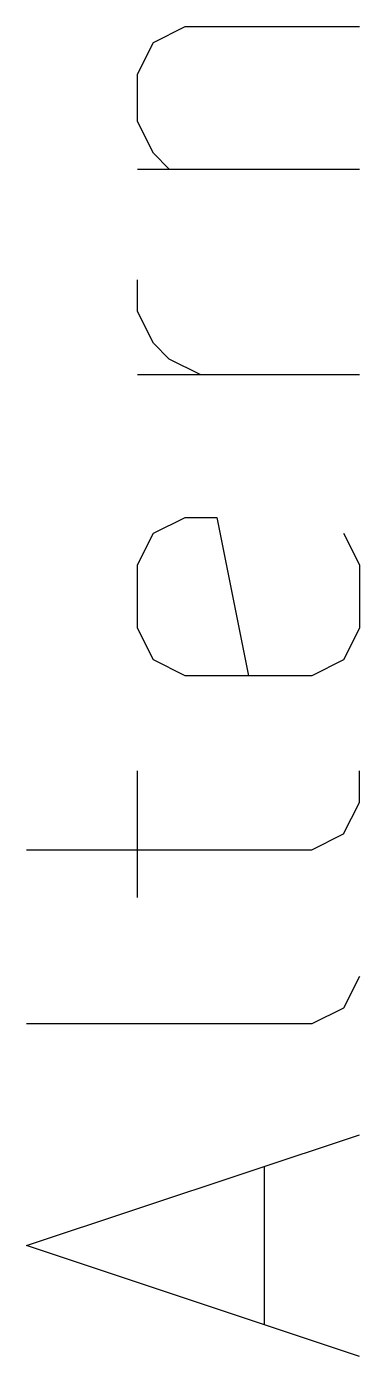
# Model space of a CAD drawing. Extents: x 0.4 to 11.3, y -7.9 to -0.4.
# Drawn here: x 3.6326 to 3.6825, y -3.9181 to -3.7181 of the extents above; entities that cross this region are included whole.
import ezdxf

# ---------------------------------------------------------------- set-up
doc = ezdxf.new("R2010")
doc.units = 0
doc.header["$MEASUREMENT"] = 0
doc.layers.add('BLUE3', color=171, linetype='CONTINUOUS')

msp = doc.modelspace()

# ---------------------------------------------------------------- linework, layer by layer
at = {"layer": 'BLUE3', "linetype": 'CONTINUOUS'}
for p, q in [((3.6516, -3.72044), (3.65636, -3.71806)), ((3.65636, -3.71806), (3.68255, -3.71806)), ((3.64922, -3.7252), (3.6516, -3.72044)), ((3.64922, -3.73235), (3.64922, -3.7252)), ((3.6516, -3.73711), (3.64922, -3.73235)), ((3.65398, -3.73949), (3.6516, -3.73711)), ((3.64922, -3.73949), (3.68255, -3.73949)), ((3.64922, -3.76092), (3.64922, -3.75616)), ((3.6516, -3.76568), (3.64922, -3.76092)), ((3.65398, -3.76806), (3.6516, -3.76568)), ((3.65874, -3.77044), (3.65398, -3.76806)), ((3.68255, -3.77044), (3.64922, -3.77044)), ((3.6516, -3.79426), (3.65636, -3.79187)), ((3.65636, -3.79187), (3.66112, -3.79187)), ((3.66112, -3.79187), (3.66589, -3.81568)), ((3.64922, -3.79902), (3.6516, -3.79426)), ((3.68017, -3.79426), (3.68255, -3.79902)), ((3.64922, -3.80854), (3.64922, -3.79902)), ((3.68255, -3.79902), (3.68255, -3.80854)), ((3.6516, -3.8133), (3.64922, -3.80854)), ((3.68255, -3.80854), (3.68017, -3.8133)), ((3.65636, -3.81568), (3.6516, -3.8133)), ((3.68017, -3.8133), (3.67541, -3.81568)), ((3.67541, -3.81568), (3.65636, -3.81568)), ((3.64922, -3.84902), (3.64922, -3.82997)), ((3.68255, -3.83473), (3.68255, -3.82997)), ((3.68017, -3.83949), (3.68255, -3.83473)), ((3.67541, -3.84187), (3.68017, -3.83949)), ((3.63255, -3.84187), (3.67541, -3.84187)), ((3.68255, -3.86092), (3.68017, -3.86568)), ((3.68017, -3.86568), (3.67541, -3.86806)), ((3.67541, -3.86806), (3.63255, -3.86806)), ((3.63255, -3.9014), (3.68255, -3.88473)), ((3.66827, -3.9133), (3.66827, -3.88949)), ((3.68255, -3.91806), (3.63255, -3.9014))]:
    msp.add_line(p, q, dxfattribs=at)

doc.saveas('drawing.dxf')
